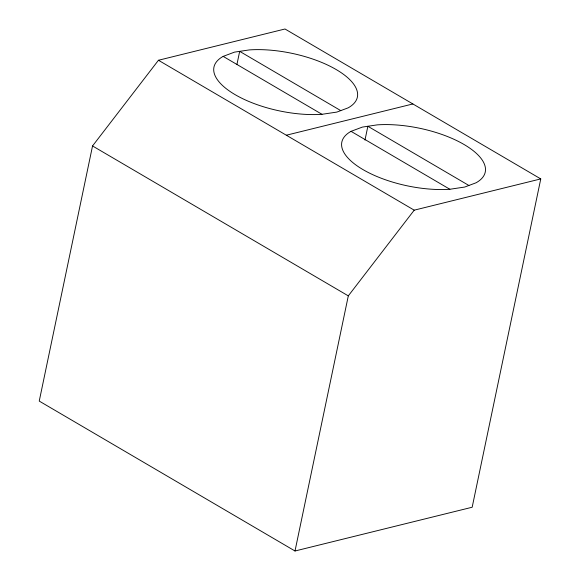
<?xml version="1.0" encoding="UTF-8"?>
<svg xmlns="http://www.w3.org/2000/svg" width="580" height="580" viewBox="0 0 580 580"><rect width="100%" height="100%" fill="white"/><g stroke="black" fill="none" stroke-linecap="round" stroke-linejoin="round"><path stroke-width="0.87" d="M92.539 145.957L39.237 401.084L295.002 551L472.171 507.239L540.763 178.916L284.998 29L158.449 60.262L92.539 145.957L348.305 295.873L295.002 551M236.966 64.315L239.678 51.352L340.764 110.613M364.979 140.092L367.865 126.266L468.887 185.477M348.305 295.873L414.214 210.17L540.763 178.916M223.155 56.383L234.508 52.128L249.356 49.909A73.261 29.449 11.8 0 1 336.284 69.607A73.261 29.449 11.8 0 1 348.174 107.837L336.813 112.092L321.973 114.303A73.261 29.449 11.8 0 1 235.045 94.612A73.261 29.449 11.8 0 1 223.155 56.383L321.973 114.303M351.038 131.341L362.391 127.085L377.239 124.867A73.261 29.449 11.8 0 1 464.167 144.565A73.261 29.449 11.8 0 1 476.057 182.787L464.696 187.05L449.855 189.261A73.261 29.449 11.8 0 1 362.928 169.57A73.261 29.449 11.8 0 1 351.038 131.341L449.855 189.261M286.332 135.213L412.88 103.958M158.449 60.262L414.214 210.17"/></g></svg>
